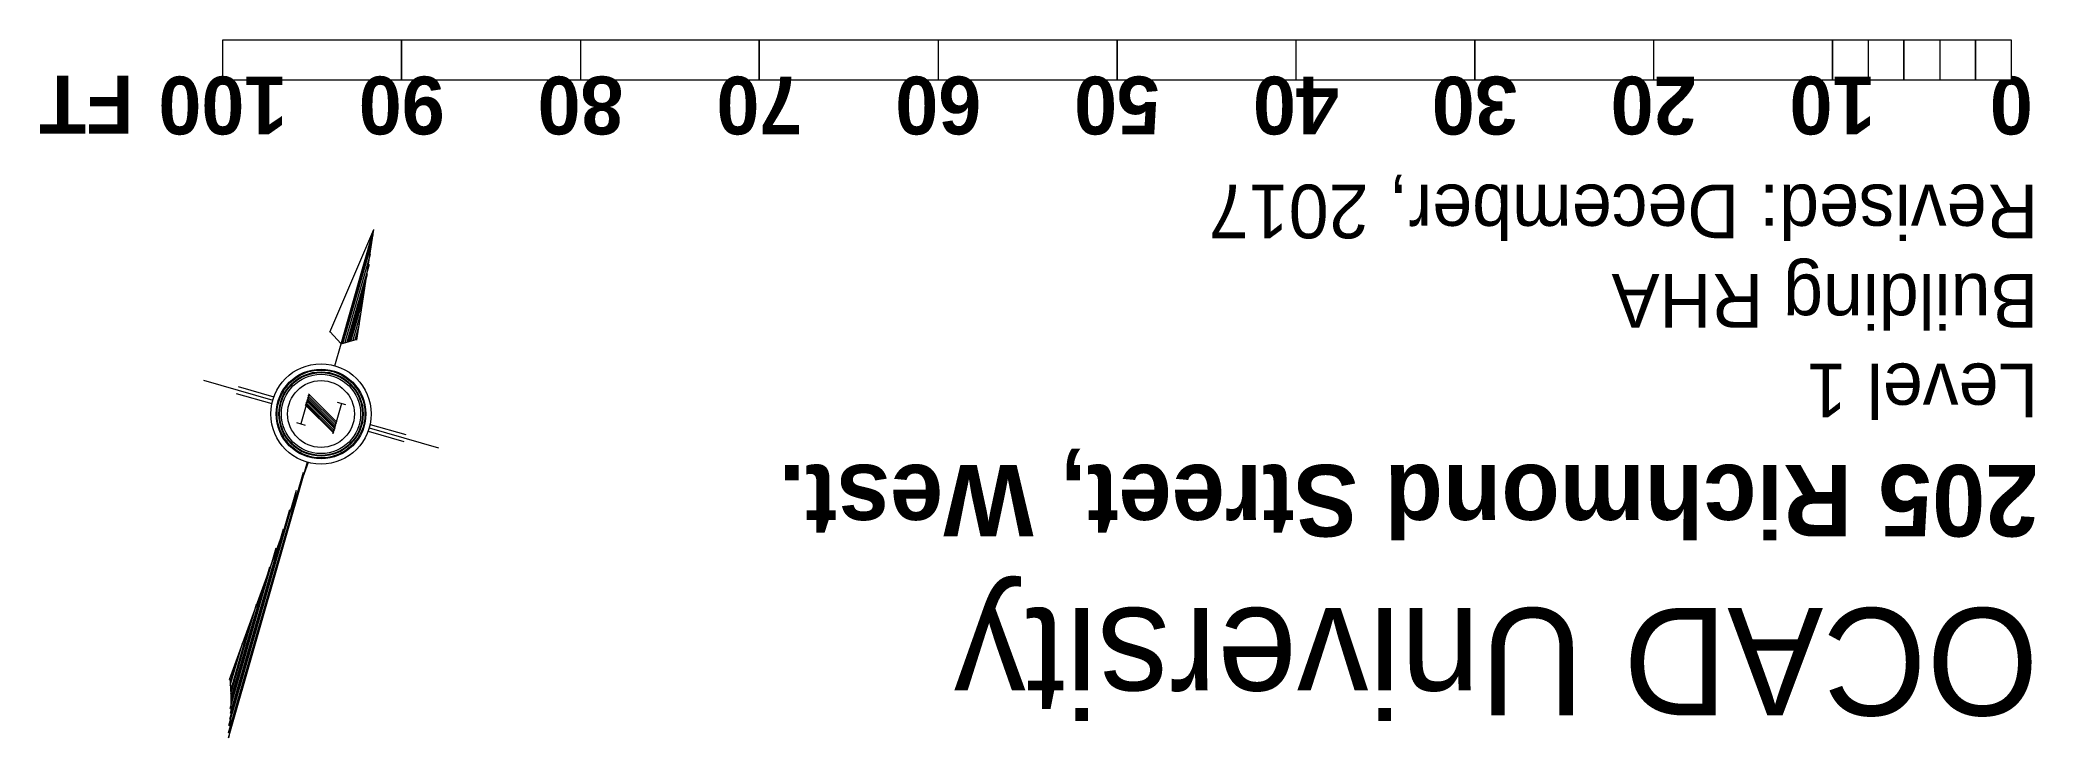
# Model space of a CAD drawing. Header units: inches. Extents: x -38945 to -32777, y -2171 to -942.
# Drawn here: x -34115 to -32777, y -2171 to -1703 of the extents above.
import ezdxf

# ---------------------------------------------------------------- set-up
doc = ezdxf.new("R2010")
doc.units = ezdxf.units.IN
doc.header["$LTSCALE"] = 86.4
doc.header["$MEASUREMENT"] = 0
doc.set_wipeout_variables(frame=1)
for name, color, linetype, lineweight in [('BUILDING STRUCTURE', 7, 'Continuous', 18), ('COU LABELS', 7, 'Continuous', 15), ('None', 7, 'Continuous', 5)]:
    doc.layers.add(name, color=color, linetype=linetype, lineweight=lineweight)
doc.styles.add('BaseNine Bold', font='')
doc.styles.get('BaseNine Bold').set_extended_font_data('BaseNine Bold')

msp = doc.modelspace()

# ---------------------------------------------------------------- linework, layer by layer
at = {"layer": 'COU LABELS', "color": 7, "lineweight": 5}
for p, q in [((-33920.8, -1899.1, -5657.9), (-33891.2, -1830.1, -5657.9)), ((-33913.2, -1906.8, -5657.9), (-33891.4, -1830.7, -5657.9)), ((-33912.5, -1906.4, -5657.9), (-33891.7, -1833.7, -5657.9)), ((-33902.7, -1904.3, -5657.9), (-33891.2, -1830.1, -5657.9)), ((-33911.8, -1906, -5657.9), (-33892.9, -1840.1, -5657.9)), ((-33910.5, -1905.7, -5657.9), (-33893.5, -1846.7, -5657.9)), ((-33909.2, -1905.5, -5657.9), (-33894.2, -1853.3, -5657.9)), ((-33908.6, -1905.7, -5657.9), (-33895.6, -1860.2, -5657.9)), ((-33907.9, -1905.2, -5657.9), (-33896.8, -1866.6, -5657.9)), ((-33907.1, -1904.8, -5657.9), (-33898, -1873.1, -5657.9)), ((-33906.4, -1904.4, -5657.9), (-33899.2, -1879.5, -5657.9)), ((-33905.1, -1904.2, -5657.9), (-33900.2, -1887.2, -5657.9)), ((-33913.2, -1906.8, -5657.9), (-33920.7, -1898.5, -5657.9)), ((-33903.8, -1904, -5657.9), (-33900.9, -1893.7, -5657.9)), ((-33903.1, -1903.6, -5657.9), (-33902.1, -1900.1, -5657.9)), ((-33917.5, -1921.5, -5657.9), (-33913.2, -1906.8, -5657.9)), ((-33913.2, -1906.8, -5657.9), (-33902.5, -1903.7, -5657.9)), ((-34005.6, -1931.3, -5657.9), (-33959.1, -1944.6, -5657.9)), ((-33983.6, -1940.1, -5657.9), (-33959.7, -1946.9, -5657.9)), ((-33982.3, -1935.5, -5657.9), (-33958.4, -1942.4, -5657.9)), ((-33934.6, -1940.6, -5657.9), (-33936.9, -1948.5, -5657.9)), ((-33935.2, -1940.4, -5657.9), (-33916, -1959.4, -5657.9)), ((-33936.7, -1948, -5657.9), (-33940.3, -1960.5, -5657.9)), ((-33937.3, -1947.8, -5657.9), (-33918.1, -1966.8, -5657.9)), ((-33937.1, -1947.2, -5657.9), (-33918, -1966.2, -5657.9)), ((-33936.8, -1946.1, -5657.9), (-33917.7, -1965.1, -5657.9)), ((-33936.5, -1945, -5657.9), (-33917.3, -1964, -5657.9)), ((-33936.3, -1944.4, -5657.9), (-33917.2, -1963.4, -5657.9)), ((-33936.1, -1943.8, -5657.9), (-33917, -1962.8, -5657.9)), ((-33935.8, -1942.7, -5657.9), (-33916.7, -1961.7, -5657.9)), ((-33935.5, -1941.6, -5657.9), (-33916.4, -1960.6, -5657.9)), ((-33913, -1946.8, -5657.9), (-33916.6, -1959.3, -5657.9)), ((-33915.9, -1946, -5657.9), (-33910.2, -1947.6, -5657.9)), ((-33943.1, -1959.6, -5657.9), (-33937.4, -1961.3, -5657.9)), ((-33916.6, -1959.3, -5657.9), (-33918.9, -1967.2, -5657.9)), ((-33895, -1965.5, -5657.9), (-33871.2, -1972.3, -5657.9)), ((-33894.4, -1963.2, -5657.9), (-33847.8, -1976.5, -5657.9)), ((-33894.4, -1963.2, -5657.9), (-33893.2, -1963.5, -5657.9)), ((-33893.7, -1960.9, -5657.9), (-33869.9, -1967.7, -5657.9)), ((-33936, -1986.3, -5657.9), (-33989.1, -2171.3, -5657.9)), ((-33988.7, -2167.8, -5657.9), (-33938.5, -1992.9, -5657.9)), ((-33935.4, -1986.4, -5657.9), (-33988.3, -2132.2, -5657.9)), ((-33988.5, -2162.9, -5657.9), (-33943.2, -2005.1, -5657.9)), ((-33987.9, -2158.7, -5657.9), (-33947.6, -2018, -5657.9)), ((-33987.4, -2154.6, -5657.9), (-33951.9, -2030.9, -5657.9)), ((-33987.7, -2151.4, -5657.9), (-33956.8, -2043.6, -5657.9)), ((-33987.1, -2147.3, -5657.9), (-33961.1, -2056.5, -5657.9)), ((-33986.9, -2144.3, -5657.9), (-33965.4, -2069.4, -5657.9)), ((-33987.3, -2141.7, -5657.9), (-33970.1, -2081.5, -5657.9)), ((-33987.1, -2138.7, -5657.9), (-33974.4, -2094.4, -5657.9)), ((-33987.6, -2136.1, -5657.9), (-33979.4, -2107.7, -5657.9)), ((-33987.5, -2133.7, -5657.9), (-33983.6, -2120.1, -5657.9))]:
    msp.add_line(p, q, dxfattribs=at)
for radius in [33.7, 30.1, 29.5, 28.3, 27.8, 26.6, 22.4]:
    msp.add_circle((-33926.7, -1953.9, -5657.9), radius, dxfattribs=at)
msp.add_arc((-34164.3, -2148.1, -5657.9), 177.4, 352.6156, 5.3374, dxfattribs=at)

# ---------------------------------------------------------------- texts
at = {"layer": 'BUILDING STRUCTURE', "insert": (-32774.4, -2156.1), "char_height": 16, "attachment_point": 1, "rotation": 180}
msp.add_mtext_dynamic_manual_height_columns('{\\fGotham Medium|b0|i0|c0|p2;\\H4.5x;OCAD University \\P\\fGotham Bold|b0|i0|c0|p2;\\H0.66667x;205 Richmond Street, West.\\P\\fGotham Book|b0|i0|c0|p2;\\H0.75x;Level 1\\PBuilding RHA\\H0.99998x;\\P\\H0.99999x;Revised: December, 2017 }', width=1284.803, gutter_width=1, heights=[350.8], dxfattribs=at)
at = {"layer": 'None', "color": 7, "lineweight": 13, "rotation": 180, "line_spacing_factor": 0.96736, "style": 'BaseNine Bold'}
for s, insert, char_height, attachment_point in [(' FT', (-34038.1, -1727), 38.79, 7), ('100', (-33992.6, -1727), 38.79, 8), ('0', (-32792.6, -1727), 38.8, 8)]:
    msp.add_mtext(s, dxfattribs=dict(at, insert=insert, char_height=char_height, attachment_point=attachment_point))

# ---------------------------------------------------------------- next in the draw order: wipeouts: each hides what was drawn before it
at = {"color": 7, "linetype": 'Continuous', "lineweight": 18}
msp.add_wipeout([(-32792.6, -1730), (-32816.6, -1730), (-32816.6, -1703), (-32792.6, -1703)], dxfattribs=at).dxf.layer = 'None'

# ---------------------------------------------------------------- next in the draw order: linework, layer by layer
at = {"layer": 'None', "color": 7, "linetype": 'Continuous', "lineweight": 18}
for points in [[(-32816.6, -1730), (-32840.6, -1730), (-32840.6, -1703), (-32816.6, -1703)], [(-32792.6, -1730), (-32816.6, -1730), (-32816.6, -1703), (-32792.6, -1703)]]:
    msp.add_lwpolyline(points, close=True, dxfattribs=at)

# ---------------------------------------------------------------- next in the draw order: wipeouts: each hides what was drawn before it
at = {"color": 7, "linetype": 'Continuous', "lineweight": 18}
msp.add_wipeout([(-32840.6, -1730), (-32864.6, -1730), (-32864.6, -1703), (-32840.6, -1703)], dxfattribs=at).dxf.layer = 'None'

# ---------------------------------------------------------------- next in the draw order: linework, layer by layer
at = {"layer": 'None', "color": 7, "linetype": 'Continuous', "lineweight": 18}
for points in [[(-32864.6, -1730), (-32888.6, -1730), (-32888.6, -1703), (-32864.6, -1703)], [(-32840.6, -1730), (-32864.6, -1730), (-32864.6, -1703), (-32840.6, -1703)]]:
    msp.add_lwpolyline(points, close=True, dxfattribs=at)

# ---------------------------------------------------------------- next in the draw order: wipeouts: each hides what was drawn before it
at = {"color": 7, "linetype": 'Continuous', "lineweight": 18}
msp.add_wipeout([(-32888.6, -1730), (-32912.6, -1730), (-32912.6, -1703), (-32888.6, -1703)], dxfattribs=at).dxf.layer = 'None'

# ---------------------------------------------------------------- next in the draw order: linework, layer by layer
at = {"layer": 'None', "color": 7, "linetype": 'Continuous', "lineweight": 18}
for points in [[(-32912.6, -1730), (-33032.6, -1730), (-33032.6, -1703), (-32912.6, -1703)], [(-32888.6, -1730), (-32912.6, -1730), (-32912.6, -1703), (-32888.6, -1703)]]:
    msp.add_lwpolyline(points, close=True, dxfattribs=at)

# ---------------------------------------------------------------- next in the draw order: texts
at = {"layer": 'None', "color": 7, "lineweight": 13, "insert": (-32912.6, -1727), "char_height": 38.79, "attachment_point": 8, "rotation": 180, "line_spacing_factor": 0.96736, "style": 'BaseNine Bold'}
msp.add_mtext('10', dxfattribs=at)

# ---------------------------------------------------------------- next in the draw order: wipeouts: each hides what was drawn before it
at = {"color": 7, "linetype": 'Continuous', "lineweight": 18}
msp.add_wipeout([(-33032.6, -1730), (-33152.6, -1730), (-33152.6, -1703), (-33032.6, -1703)], dxfattribs=at).dxf.layer = 'None'

# ---------------------------------------------------------------- next in the draw order: linework, layer by layer
at = {"layer": 'None', "color": 7, "linetype": 'Continuous', "lineweight": 18}
for points in [[(-33152.6, -1730), (-33272.6, -1730), (-33272.6, -1703), (-33152.6, -1703)], [(-33032.6, -1730), (-33152.6, -1730), (-33152.6, -1703), (-33032.6, -1703)]]:
    msp.add_lwpolyline(points, close=True, dxfattribs=at)

# ---------------------------------------------------------------- next in the draw order: texts
at = {"layer": 'None', "color": 7, "lineweight": 13, "char_height": 38.79, "attachment_point": 8, "rotation": 180, "line_spacing_factor": 0.96736, "style": 'BaseNine Bold'}
for s, insert in [('30', (-33152.6, -1727)), ('20', (-33032.6, -1727))]:
    msp.add_mtext(s, dxfattribs=dict(at, insert=insert))

# ---------------------------------------------------------------- next in the draw order: wipeouts: each hides what was drawn before it
at = {"color": 7, "linetype": 'Continuous', "lineweight": 18}
msp.add_wipeout([(-33272.6, -1730), (-33392.6, -1730), (-33392.6, -1703), (-33272.6, -1703)], dxfattribs=at).dxf.layer = 'None'

# ---------------------------------------------------------------- next in the draw order: linework, layer by layer
at = {"layer": 'None', "color": 7, "linetype": 'Continuous', "lineweight": 18}
for points in [[(-33392.6, -1730), (-33512.6, -1730), (-33512.6, -1703), (-33392.6, -1703)], [(-33272.6, -1730), (-33392.6, -1730), (-33392.6, -1703), (-33272.6, -1703)]]:
    msp.add_lwpolyline(points, close=True, dxfattribs=at)

# ---------------------------------------------------------------- next in the draw order: texts
at = {"layer": 'None', "color": 7, "lineweight": 13, "char_height": 38.79, "attachment_point": 8, "rotation": 180, "line_spacing_factor": 0.96736, "style": 'BaseNine Bold'}
for s, insert in [('50', (-33392.6, -1727)), ('40', (-33272.6, -1727))]:
    msp.add_mtext(s, dxfattribs=dict(at, insert=insert))

# ---------------------------------------------------------------- next in the draw order: wipeouts: each hides what was drawn before it
at = {"color": 7, "linetype": 'Continuous', "lineweight": 18}
msp.add_wipeout([(-33512.6, -1730), (-33632.6, -1730), (-33632.6, -1703), (-33512.6, -1703)], dxfattribs=at).dxf.layer = 'None'

# ---------------------------------------------------------------- next in the draw order: linework, layer by layer
at = {"layer": 'None', "color": 7, "linetype": 'Continuous', "lineweight": 18}
for points in [[(-33632.6, -1730), (-33752.6, -1730), (-33752.6, -1703), (-33632.6, -1703)], [(-33512.6, -1730), (-33632.6, -1730), (-33632.6, -1703), (-33512.6, -1703)]]:
    msp.add_lwpolyline(points, close=True, dxfattribs=at)

# ---------------------------------------------------------------- next in the draw order: texts
at = {"layer": 'None', "color": 7, "lineweight": 13, "char_height": 38.79, "attachment_point": 8, "rotation": 180, "line_spacing_factor": 0.96736, "style": 'BaseNine Bold'}
for s, insert in [('70', (-33632.6, -1727)), ('60', (-33512.6, -1727))]:
    msp.add_mtext(s, dxfattribs=dict(at, insert=insert))

# ---------------------------------------------------------------- next in the draw order: wipeouts: each hides what was drawn before it
at = {"color": 7, "linetype": 'Continuous', "lineweight": 18}
msp.add_wipeout([(-33752.6, -1730), (-33872.6, -1730), (-33872.6, -1703), (-33752.6, -1703)], dxfattribs=at).dxf.layer = 'None'

# ---------------------------------------------------------------- next in the draw order: linework, layer by layer
at = {"layer": 'None', "color": 7, "linetype": 'Continuous', "lineweight": 18}
for points in [[(-33872.6, -1730), (-33992.6, -1730), (-33992.6, -1703), (-33872.6, -1703)], [(-33752.6, -1730), (-33872.6, -1730), (-33872.6, -1703), (-33752.6, -1703)]]:
    msp.add_lwpolyline(points, close=True, dxfattribs=at)

# ---------------------------------------------------------------- next in the draw order: texts
at = {"layer": 'None', "color": 7, "lineweight": 13, "char_height": 38.79, "attachment_point": 8, "rotation": 180, "line_spacing_factor": 0.96736, "style": 'BaseNine Bold'}
for s, insert in [('90', (-33872.6, -1727)), ('80', (-33752.6, -1727))]:
    msp.add_mtext(s, dxfattribs=dict(at, insert=insert))

doc.saveas('drawing.dxf')
